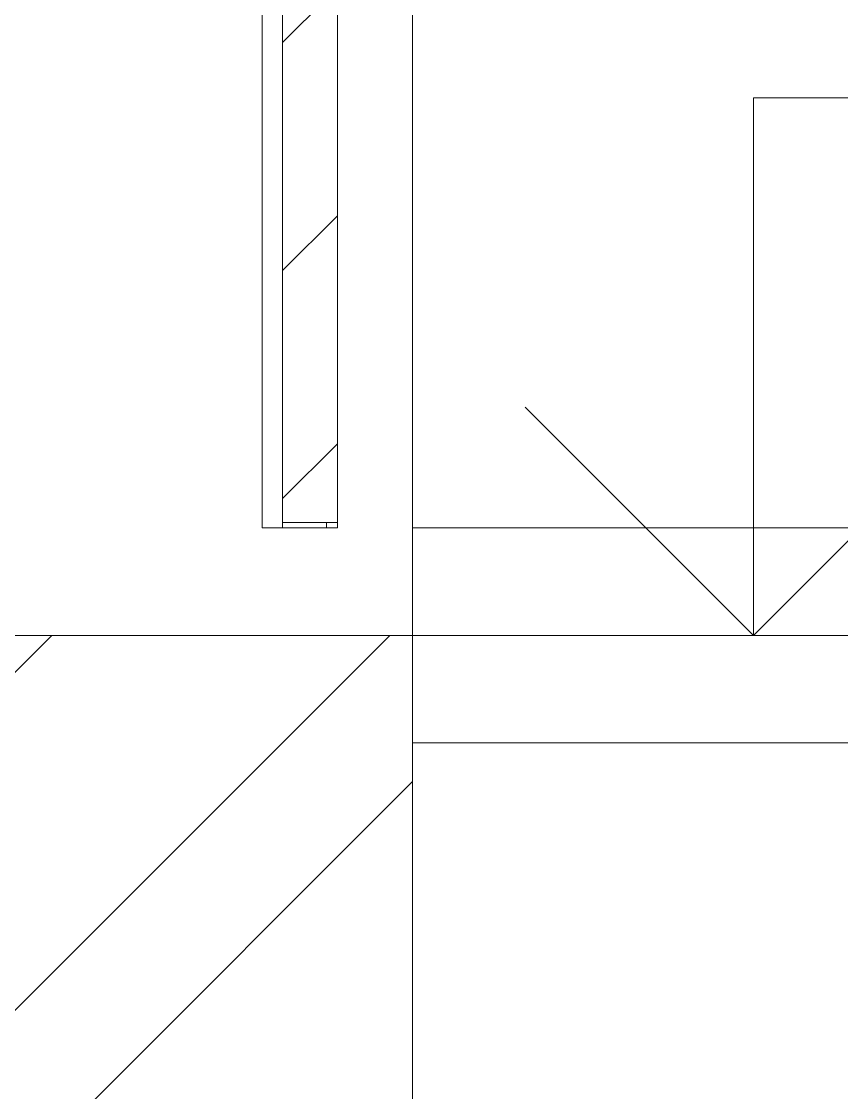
# Model space of a CAD drawing. Header units: millimetres. Extents: x -515342 to 330399, y -224905 to 507333.
# Drawn here: x 248386 to 249149, y 101606 to 102602 of the extents above; entities that cross this region are included whole.
import ezdxf

# ---------------------------------------------------------------- set-up
doc = ezdxf.new("R2010")
doc.units = ezdxf.units.MM
for name, color, linetype, lineweight in [('Аннотация', 7, 'Continuous', 0), ('Двери', 7, 'Continuous', 0), ('Линии', 7, 'Continuous', 0), ('Отметки', 7, 'Continuous', 0), ('Перекрытие', 7, 'Continuous', 0), ('Стены внутренние', 7, 'Continuous', 0), ('Стены несущие', 7, 'Continuous', 0)]:
    doc.layers.add(name, color=color, linetype=linetype, lineweight=lineweight)

# ---------------------------------------------------------------- blocks, each defined once
blk = doc.blocks.new('Дверь_Стальная_1 полотно - АР_Дверь_Внутренняя_850х1920h_коробка__Г_Пр-9822648-О_АР_П_Разрез 2-2')
at = {"layer": 'Двери'}
h = blk.add_hatch(dxfattribs=at)
h.set_pattern_fill('FP_40', color=256, style=0, pattern_type=2)
h.set_pattern_definition([(45, (-6322.59, 7579.1), (-106.066, 106.066), [])])
h.paths.add_polyline_path([(-12680, 14105), (-12680, 15995), (-12690, 15995), (-12690, 15975), (-12731, 15975), (-12731, 14105)])
at = {"layer": 'Двери', "lineweight": 18}
for p, q in [((-12680, 14105), (-12680, 15995)), ((-12731, 15975), (-12731, 14105)), ((-12731, 14105), (-12680, 14105))]:
    blk.add_line(p, q, dxfattribs=at)
at = {"layer": 'Двери'}
for p, q in [((-12750, 15964), (-12750, 14100)), ((-12731, 14100), (-12750, 14100)), ((-12731, 14105), (-12731, 14100)), ((-12690, 14100), (-12731, 14100)), ((-12690, 14100), (-12690, 14105)), ((-12680, 14100), (-12690, 14100)), ((-12680, 14100), (-12680, 14105))]:
    blk.add_line(p, q, dxfattribs=at)
blk = doc.blocks.new('Высотные отметки - Стрелка вверх-5091-О_АР_П_Разрез 2-2')
at = {"layer": 'Аннотация'}
for p, q in [((-16859.54, 13170), (-18159.54, 13170)), ((-16859.54, 12670), (-16859.54, 13170)), ((-16859.54, 12670), (-17071.67, 12882.13)), ((-16859.54, 12670), (-16647.41, 12882.13)), ((-16559.54, 12670), (-17159.54, 12670))]:
    blk.add_line(p, q, dxfattribs=at)

msp = doc.modelspace()

# ---------------------------------------------------------------- hatches: boundary and pattern name
at = {"layer": 'Стены внутренние'}
h = msp.add_hatch(dxfattribs=at)
h.set_pattern_fill('FP_45', color=256, style=0, pattern_type=2)
h.set_pattern_definition([(45, (255037.12, 95610.5), (-235.732, 235.732), []), (45, (255194.28, 95610.5), (-235.732, 235.732), [])])
h.paths.add_polyline_path([(248369.7107, 101399.7069), (248749.7107, 101418.9115), (248749.7107, 102031.3929), (248369.7107, 102031.3929), (248369.7107, 101466.3545)])
h.paths.add_polyline_path([(248749.7107, 104071.3929), (248749.7107, 105181.3929), (248369.7107, 105181.3929), (248369.7107, 104071.3929)])

# ---------------------------------------------------------------- linework, layer by layer
at = {"layer": 'Линии'}
msp.add_line((248749.7107, 101931.3929), (249544.7107, 101931.3929), dxfattribs=at)
at = {"layer": 'Отметки'}
for p, q in [((247566.6841, 102031.3929), (249066.626, 102031.3929)), ((248749.7107, 102031.3929), (247566.6841, 102031.3929))]:
    msp.add_line(p, q, dxfattribs=at)
at = {"layer": 'Перекрытие'}
for p, q in [((252234.7107, 102131.3929), (248749.7107, 102131.3929)), ((248749.7107, 102131.3929), (248749.7107, 102031.3929)), ((248749.7107, 102031.3929), (252234.7107, 102031.3929))]:
    msp.add_line(p, q, dxfattribs=at)
at = {"layer": 'Стены внутренние'}
msp.add_line((248749.7107, 104071.3929), (248749.7107, 102131.3929), dxfattribs=at)
at = {"layer": 'Стены несущие'}
for p, q in [((248749.7107, 102031.3929), (248369.7178, 102031.3929)), ((248749.7107, 101418.9115), (248749.7107, 102031.3929))]:
    msp.add_line(p, q, dxfattribs=at)

# ---------------------------------------------------------------- block references
at = {"layer": 'Двери'}
msp.add_blockref('Дверь_Стальная_1 полотно - АР_Дверь_Внутренняя_850х1920h_коробка__Г_Пр-9822648-О_АР_П_Разрез 2-2', (261359.7107, 88031.3929), dxfattribs=at)
at = {"layer": 'Отметки', "extrusion": (0, 0, -1)}
msp.add_blockref('Высотные отметки - Стрелка вверх-5091-О_АР_П_Разрез 2-2', (-232207.0851, 89361.3929), dxfattribs=at)

doc.saveas('drawing.dxf')
